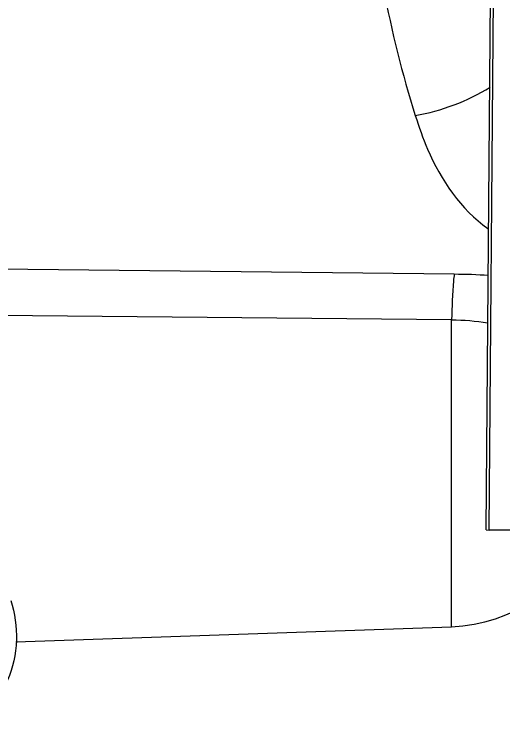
# Model space of a CAD drawing. Header units: millimetres. Extents: x 0 to 10500, y 0 to 7425.
# Drawn here: x 3048.9 to 3142.7, y 5607.9 to 5746.2 of the extents above; entities that cross this region are included whole.
import ezdxf

# ---------------------------------------------------------------- set-up
doc = ezdxf.new("R2010")
doc.units = ezdxf.units.MM
doc.header["$LTSCALE"] = 577.5
doc.layers.get('0').update_dxf_attribs({"linetype": 'CONTINUOUS'})

msp = doc.modelspace()

# ---------------------------------------------------------------- linework, layer by layer
at = {"color": 7, "linetype": 'Continuous'}
for p, q in [((3139.36, 5647.28), (3142.71, 6048.64)), ((3139.95, 5647.27), (3143.3, 6048.76)), ((3139.36, 5647.28), (3139.95, 5647.27)), ((3373.51, 5645.32), (3139.95, 5647.27))]:
    msp.add_line(p, q, dxfattribs=at)
at = {"color": 6, "linetype": 'Continuous'}
for p, q in [((3133.26, 5696.32), (3027.53, 5697.54)), ((3132.74, 5687.6), (3030.44, 5688.55)), ((3132.74, 5628.73), (3132.74, 5687.6)), ((3049.17, 5625.81), (3132.74, 5628.73))]:
    msp.add_line(p, q, dxfattribs=at)
for centre, radius, start, end in [((3131.77, 5554.64), 141.69, 86.734, 89.3958), ((3131.69, 5658.71), 30, 272, 337.0579)]:
    msp.add_arc(centre, radius, start, end, dxfattribs=at)
for points, knots in [([(3125.79, 5946.87), (3120.69, 5930.91), (3114.42, 5894.13), (3111.48, 5836.82), (3114.42, 5779.51), (3120.69, 5742.73), (3125.79, 5726.77)], [0, 0, 0, 0, 0.226174, 0.5, 0.773826, 1, 1, 1, 1]), ([(3125.79, 5726.77), (3126.47, 5724.58), (3129.35, 5716.46), (3134.48, 5708.72), (3139.72, 5705.11)], [0, 0, 0, 0, 0.265042, 1, 1, 1, 1]), ([(3133.26, 5696.33), (3133.19, 5695.9), (3132.91, 5693), (3132.81, 5690.08), (3132.74, 5687.6)], [0, 0, 0, 0, 0.14763, 1, 1, 1, 1])]:
    msp.add_open_spline(points, degree=3, knots=knots, dxfattribs=at)
for points in [[(3125.79, 5726.77), (3130.82, 5727.64), (3135.77, 5729.53), (3140.13, 5732.21)], [(3132.74, 5687.6), (3135.07, 5687.59), (3137.4, 5687.36), (3139.69, 5687.01)]]:
    msp.add_open_spline(points, degree=3, dxfattribs=at)
at = {"color": 7, "linetype": 'Continuous'}
msp.add_open_spline([(3048.21, 5633.75), (3049.78, 5628.91), (3049.67, 5617.53), (3041.24, 5609.93), (3036.57, 5607.85)], degree=3, knots=[0, 0, 0, 0, 0.499165, 1, 1, 1, 1], dxfattribs=at)

doc.saveas('drawing.dxf')
